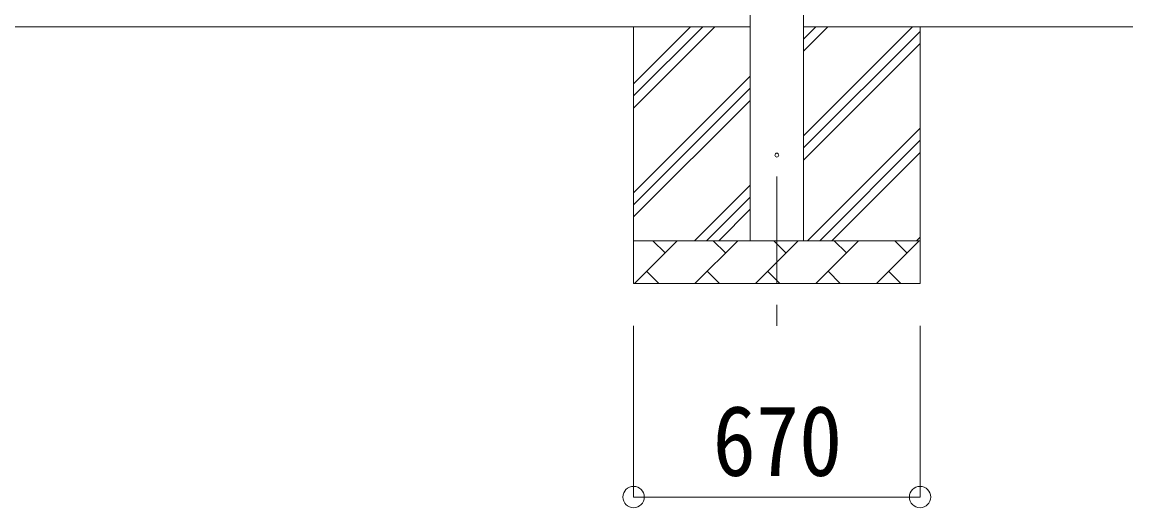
# Model space of a CAD drawing. Units: millimetres at full size, sheet at 1:50; details may follow other scales. Extents: x -14053 to 14053, y -9700 to 9700.
# Drawn here: x -3294 to -697, y -6513 to -5378 of the extents above; entities that cross this region are included whole.
import ezdxf
from ezdxf.enums import TextEntityAlignment as Align

# ---------------------------------------------------------------- set-up
doc = ezdxf.new("R2010")
doc.units = ezdxf.units.MM
doc.header["$LTSCALE"] = 50
doc.header["$PDMODE"] = 32
doc.header["$PDSIZE"] = 50
doc.linetypes.add('CHAIN1', pattern=[8, 5, -1, 1, -1])
doc.layers.add('0-8_TABLE1', color=6, linetype='Continuous', lineweight=9)
doc.layers.add('0-F', color=7, linetype='Continuous', lineweight=9)
doc.styles.add('ＭＳ ゴシック', font='')
doc.styles.get('ＭＳ ゴシック').set_extended_font_data('MS Gothic')

msp = doc.modelspace()

# ---------------------------------------------------------------- linework, layer by layer
at = {"layer": '0-8_TABLE1'}
msp.add_line((-1864.5, -6487.7), (-1194.5, -6487.7), dxfattribs=at)
at = {"layer": '0-F', "color": 4}
for p, q in [((-1592, -5888.7), (-1592, -2388.7)), ((-1467, -2388.7), (-1467, -5888.7))]:
    msp.add_line(p, q, dxfattribs=at)
at = {"layer": '0-F'}
for p, q in [((-1592, -5388.7), (-9140, -5388.7)), ((-1864.5, -5388.7), (-1864.5, -5988.7)), ((-1864.5, -5522.18), (-1731.02, -5388.7)), ((-1864.5, -5550.46), (-1702.74, -5388.7)), ((-1864.5, -5578.75), (-1674.45, -5388.7)), ((-1467, -5388.7), (-697, -5388.7)), ((-1467, -5417.52), (-1438.18, -5388.7)), ((-1467, -5445.81), (-1409.89, -5388.7)), ((-1467, -5643.8), (-1211.9, -5388.7)), ((-1467, -5672.08), (-1194.5, -5399.58)), ((-1194.5, -5388.7), (-1194.5, -5988.7)), ((-1467, -5700.37), (-1194.5, -5427.87)), ((-1864.5, -5776.74), (-1592, -5504.24)), ((-1864.5, -5805.02), (-1592, -5532.52)), ((-1864.5, -5833.31), (-1592, -5560.81)), ((-1457.35, -5888.7), (-1194.5, -5625.86)), ((-1429.06, -5888.7), (-1194.5, -5654.14)), ((-1400.78, -5888.7), (-1194.5, -5682.42)), ((-1721.9, -5888.7), (-1592, -5758.8)), ((-1693.62, -5888.7), (-1592, -5787.08)), ((-1665.34, -5888.7), (-1592, -5815.37)), ((-1864.5, -5888.7), (-1194.5, -5888.7)), ((-1862.35, -5988.7), (-1762.35, -5888.7)), ((-1790.9, -5917.25), (-1819.45, -5888.7)), ((-1720.92, -5988.7), (-1620.92, -5888.7)), ((-1649.48, -5917.25), (-1678.03, -5888.7)), ((-1579.5, -5988.7), (-1479.5, -5888.7)), ((-1508.06, -5917.25), (-1536.61, -5888.7)), ((-1438.08, -5988.7), (-1338.08, -5888.7)), ((-1366.63, -5917.25), (-1395.19, -5888.7)), ((-1296.66, -5988.7), (-1196.66, -5888.7)), ((-1225.21, -5917.25), (-1253.77, -5888.7)), ((-1202.79, -5888.7), (-1194.5, -5880.41)), ((-1833.79, -5960.15), (-1805.24, -5988.7)), ((-1692.37, -5960.15), (-1663.82, -5988.7)), ((-1550.95, -5960.15), (-1522.4, -5988.7)), ((-1409.53, -5960.15), (-1380.97, -5988.7)), ((-1268.11, -5960.15), (-1239.55, -5988.7)), ((-1194.5, -5988.7), (-1864.5, -5988.7))]:
    msp.add_line(p, q, dxfattribs=at)
at = {"layer": '0-F', "linetype": 'CHAIN1'}
msp.add_line((-1529.5, -5738.7), (-1529.5, -6087.7), dxfattribs=at)
at = {"layer": '0-F', "color": 6}
for p, q in [((-1864.5, -6487.7), (-1864.5, -6087.7)), ((-1194.5, -6487.7), (-1194.5, -6087.7))]:
    msp.add_line(p, q, dxfattribs=at)
at = {"layer": '0-F', "color": 4}
msp.add_circle((-1529.5, -5688.7), 4.5, dxfattribs=at)
at = {"layer": '0-F', "color": 6}
for p in [(-1864.5, -6487.7), (-1194.5, -6487.7)]:
    msp.add_point(p, dxfattribs=at)

# ---------------------------------------------------------------- texts
at = {"layer": '0-8_TABLE1', "color": 7, "style": 'ＭＳ ゴシック', "width": 0.9}
msp.add_text('670', height=165, dxfattribs=at).set_placement((-1679.5, -6487.7), align=Align.BOTTOM_LEFT)

doc.saveas('drawing.dxf')
